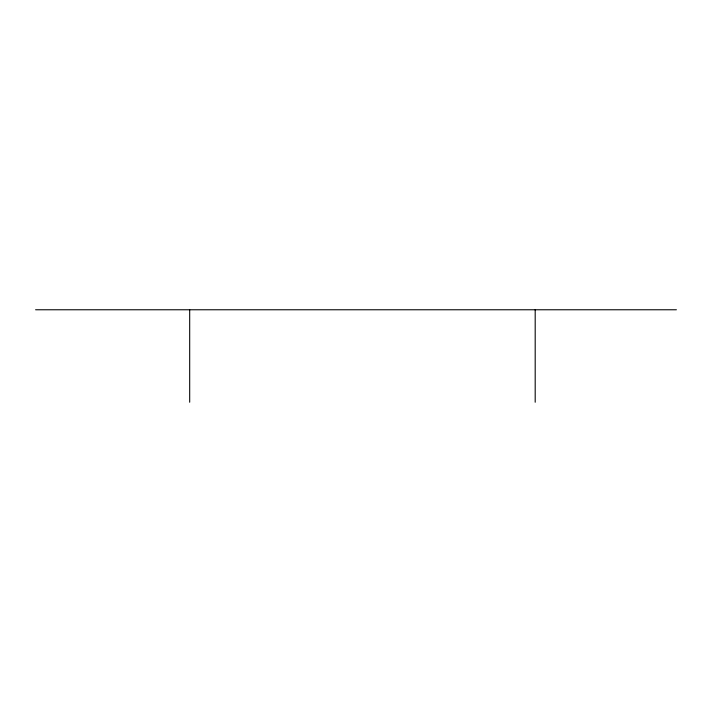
<?xml version="1.0" encoding="UTF-8"?>
<svg xmlns="http://www.w3.org/2000/svg" width="712" height="712" viewBox="0 0 712 712"><rect width="100%" height="100%" fill="white"/><g stroke="black" fill="none" stroke-linecap="round" stroke-linejoin="round"><path stroke-width="1.07" d="M35.6 309.764L676.4 309.764M535.193 309.764L535.193 402.236M189.686 309.764L189.686 402.236"/></g></svg>
